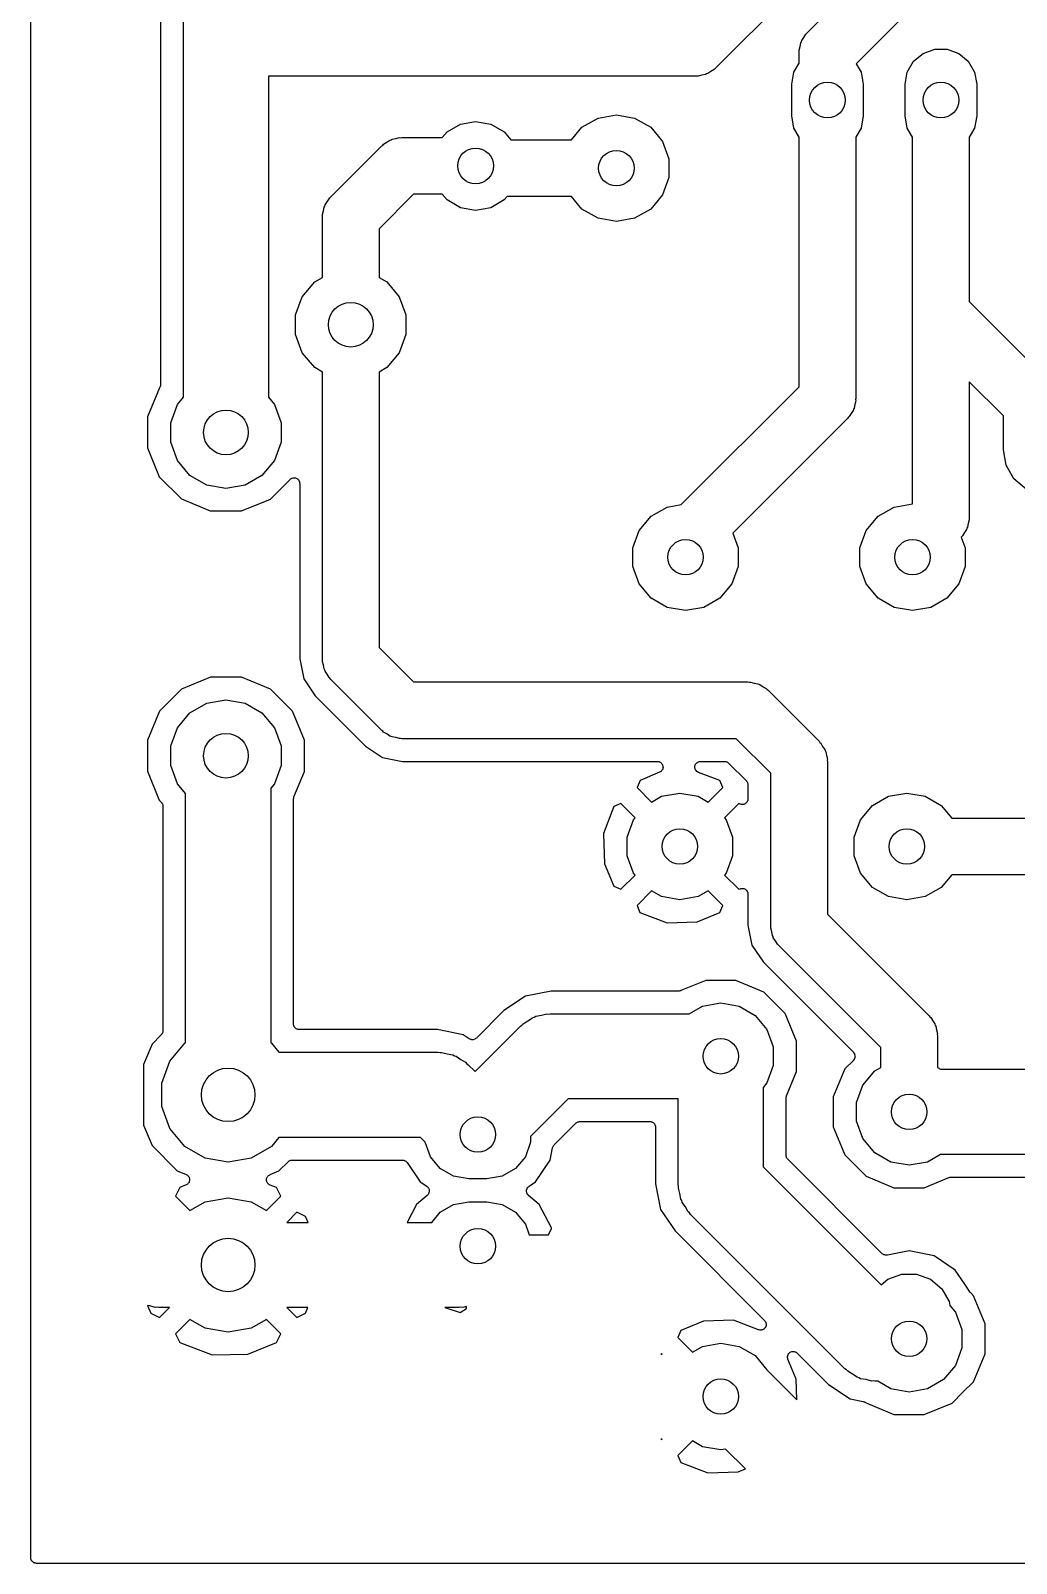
# Model space of a CAD drawing. Extents: x 74 to 224, y -146 to -46.
# Drawn here: x 175.46 to 197.52, y -144.83 to -110.51 of the extents above; entities that cross this region are included whole.
import ezdxf

# ---------------------------------------------------------------- set-up
doc = ezdxf.new("R2010")
doc.units = 0
doc.header["$MEASUREMENT"] = 0
doc.layers.add('BLACK', color=7, linetype='CONTINUOUS')

msp = doc.modelspace()

# ---------------------------------------------------------------- linework, layer by layer
at = {"layer": 'Black'}
for p, q in [((175.462, -134.763), (175.462, -74.62)), ((178.371, -79.8535), (178.371, -118.429)), ((178.879, -110.896), (178.879, -79.6722)), ((193.743, -108.399), (190.797, -111.345)), ((192.845, -110.549), (194.369, -109.025)), ((195.081, -110.109), (193.939, -111.251)), ((192.683, -110.863), (192.697, -110.781)), ((192.697, -110.781), (192.711, -110.757)), ((192.711, -110.757), (192.718, -110.73)), ((192.718, -110.73), (192.766, -110.662)), ((192.766, -110.662), (192.808, -110.59)), ((192.808, -110.59), (192.829, -110.572)), ((192.829, -110.572), (192.845, -110.549)), ((178.879, -118.72), (178.879, -110.896)), ((192.659, -110.998), (192.664, -110.97)), ((192.659, -111.235), (192.659, -110.998)), ((192.661, -110.943), (192.683, -110.863)), ((192.664, -110.97), (192.661, -110.943)), ((195.082, -111.437), (195.221, -111.196)), ((195.221, -111.196), (195.434, -111.018)), ((195.434, -111.018), (195.695, -110.923)), ((195.695, -110.923), (195.973, -110.923)), ((195.973, -110.923), (196.234, -111.018)), ((196.234, -111.018), (196.447, -111.196)), ((196.447, -111.196), (196.586, -111.437)), ((190.348, -111.531), (180.784, -111.531)), ((180.784, -111.531), (180.784, -118.72)), ((190.375, -111.527), (190.348, -111.531)), ((190.403, -111.529), (190.375, -111.527)), ((190.483, -111.508), (190.403, -111.529)), ((190.565, -111.493), (190.483, -111.508)), ((190.589, -111.479), (190.565, -111.493)), ((190.616, -111.472), (190.589, -111.479)), ((190.684, -111.424), (190.616, -111.472)), ((190.756, -111.383), (190.684, -111.424)), ((190.774, -111.361), (190.756, -111.383)), ((190.797, -111.345), (190.774, -111.361)), ((192.494, -111.71), (192.542, -111.437)), ((192.542, -111.437), (192.659, -111.235)), ((193.939, -111.251), (194.046, -111.437)), ((194.046, -111.437), (194.094, -111.71)), ((195.034, -111.71), (195.082, -111.437)), ((196.586, -111.437), (196.634, -111.71)), ((192.494, -112.419), (192.494, -111.71)), ((194.094, -111.71), (194.094, -112.419)), ((195.034, -112.419), (195.034, -111.71)), ((196.634, -111.71), (196.634, -112.419)), ((185.079, -112.602), (185.42, -112.542)), ((185.42, -112.542), (185.761, -112.602)), ((187.801, -112.673), (188.161, -112.466)), ((188.161, -112.466), (188.57, -112.394)), ((188.57, -112.394), (188.978, -112.466)), ((188.978, -112.466), (189.338, -112.673)), ((192.542, -112.693), (192.494, -112.419)), ((194.094, -112.419), (194.046, -112.693)), ((195.082, -112.693), (195.034, -112.419)), ((196.634, -112.419), (196.586, -112.693)), ((183.634, -112.927), (183.714, -112.905)), ((183.714, -112.905), (183.741, -112.908)), ((183.741, -112.908), (183.769, -112.903)), ((183.769, -112.903), (184.672, -112.903)), ((184.672, -112.903), (184.78, -112.775)), ((184.78, -112.775), (185.079, -112.602)), ((185.761, -112.602), (186.06, -112.775)), ((186.06, -112.775), (186.21, -112.954)), ((187.566, -112.954), (187.801, -112.673)), ((189.338, -112.673), (189.605, -112.991)), ((192.659, -112.895), (192.542, -112.693)), ((192.659, -118.482), (192.659, -112.895)), ((194.046, -112.693), (193.929, -112.895)), ((193.929, -112.895), (193.929, -118.745)), ((195.199, -112.895), (195.082, -112.693)), ((195.199, -116.84), (195.199, -112.895)), ((196.586, -112.693), (196.469, -112.895)), ((196.469, -112.895), (196.469, -116.577)), ((182.177, -114.232), (183.32, -113.089)), ((183.32, -113.089), (183.343, -113.073)), ((183.343, -113.073), (183.361, -113.052)), ((183.361, -113.052), (183.433, -113.01)), ((183.433, -113.01), (183.501, -112.962)), ((183.501, -112.962), (183.528, -112.955)), ((183.528, -112.955), (183.552, -112.941)), ((183.552, -112.941), (183.634, -112.927)), ((186.21, -112.954), (187.566, -112.954)), ((189.605, -112.991), (189.747, -113.381)), ((189.747, -113.381), (189.747, -113.796)), ((189.747, -113.796), (189.605, -114.186)), ((182.098, -114.345), (182.14, -114.273)), ((182.14, -114.273), (182.161, -114.255)), ((182.161, -114.255), (182.177, -114.232)), ((184.032, -114.173), (183.261, -114.944)), ((184.672, -114.173), (184.032, -114.173)), ((184.78, -114.301), (184.672, -114.173)), ((186.125, -114.224), (186.06, -114.301)), ((187.566, -114.224), (186.125, -114.224)), ((187.801, -114.504), (187.566, -114.224)), ((189.605, -114.186), (189.338, -114.504)), ((181.993, -114.626), (182.015, -114.546)), ((181.996, -114.653), (181.993, -114.626)), ((182.015, -114.546), (182.029, -114.464)), ((182.029, -114.464), (182.043, -114.44)), ((182.043, -114.44), (182.05, -114.413)), ((182.05, -114.413), (182.098, -114.345)), ((185.079, -114.474), (184.78, -114.301)), ((185.42, -114.534), (185.079, -114.474)), ((185.761, -114.474), (185.42, -114.534)), ((186.06, -114.301), (185.761, -114.474)), ((188.161, -114.712), (187.801, -114.504)), ((189.338, -114.504), (188.978, -114.712)), ((181.991, -114.681), (181.996, -114.653)), ((181.991, -116.034), (181.991, -114.681)), ((183.261, -114.944), (183.261, -116.034)), ((188.57, -114.784), (188.161, -114.712)), ((188.978, -114.712), (188.57, -114.784)), ((181.54, -116.467), (181.82, -116.133)), ((181.82, -116.133), (181.991, -116.034)), ((183.261, -116.034), (183.432, -116.133)), ((183.432, -116.133), (183.712, -116.467)), ((181.391, -116.876), (181.54, -116.467)), ((183.712, -116.467), (183.861, -116.876)), ((196.469, -116.577), (197.841, -117.949)), ((181.391, -117.312), (181.391, -116.876)), ((183.861, -116.876), (183.861, -117.312)), ((195.199, -121.106), (195.199, -116.84)), ((181.54, -117.721), (181.391, -117.312)), ((183.861, -117.312), (183.712, -117.721)), ((181.82, -118.055), (181.54, -117.721)), ((183.712, -117.721), (183.432, -118.055)), ((181.991, -118.154), (181.82, -118.055)), ((183.432, -118.055), (183.261, -118.154)), ((181.991, -124.587), (181.991, -118.154)), ((183.261, -118.154), (183.261, -124.324)), ((197.231, -119.135), (196.469, -118.373)), ((196.469, -118.373), (196.469, -121.412)), ((178.345, -118.505), (178.075, -119.156)), ((178.35, -118.496), (178.345, -118.505)), ((178.36, -118.482), (178.35, -118.496)), ((178.361, -118.477), (178.36, -118.482)), ((178.364, -118.472), (178.361, -118.477)), ((178.367, -118.456), (178.364, -118.472)), ((178.371, -118.44), (178.367, -118.456)), ((178.371, -118.429), (178.371, -118.434)), ((178.371, -118.434), (178.371, -118.44)), ((178.746, -118.88), (178.879, -118.72)), ((180.784, -118.72), (180.918, -118.88)), ((190.017, -121.124), (192.659, -118.482)), ((193.929, -118.745), (193.924, -118.773)), ((178.597, -119.289), (178.746, -118.88)), ((180.918, -118.88), (181.067, -119.289)), ((193.822, -119.081), (193.78, -119.153)), ((193.87, -119.013), (193.822, -119.081)), ((193.877, -118.986), (193.87, -119.013)), ((193.891, -118.962), (193.877, -118.986)), ((193.905, -118.88), (193.891, -118.962)), ((193.927, -118.8), (193.905, -118.88)), ((193.924, -118.773), (193.927, -118.8)), ((178.075, -119.156), (178.074, -119.855)), ((178.597, -119.725), (178.597, -119.289)), ((181.067, -119.289), (181.067, -119.725)), ((193.743, -119.194), (191.175, -121.762)), ((193.759, -119.171), (193.743, -119.194)), ((193.78, -119.153), (193.759, -119.171)), ((197.231, -119.894), (197.231, -119.135)), ((178.746, -120.134), (178.597, -119.725)), ((181.067, -119.725), (180.918, -120.134)), ((178.074, -119.855), (178.341, -120.501)), ((197.292, -120.241), (197.231, -119.894)), ((179.026, -120.468), (178.746, -120.134)), ((179.403, -120.686), (179.026, -120.468)), ((180.638, -120.468), (180.261, -120.686)), ((180.918, -120.134), (180.638, -120.468)), ((197.469, -120.547), (197.292, -120.241)), ((178.341, -120.501), (178.835, -120.996)), ((179.832, -120.761), (179.403, -120.686)), ((180.261, -120.686), (179.832, -120.761)), ((180.826, -120.998), (181.266, -120.559)), ((181.266, -120.559), (181.28, -120.549)), ((181.28, -120.549), (181.292, -120.539)), ((181.292, -120.539), (181.298, -120.537)), ((181.298, -120.537), (181.302, -120.534)), ((181.302, -120.534), (181.318, -120.529)), ((181.318, -120.529), (181.334, -120.524)), ((181.334, -120.524), (181.34, -120.524)), ((181.34, -120.524), (181.345, -120.522)), ((181.345, -120.522), (181.362, -120.524)), ((181.362, -120.524), (181.378, -120.524)), ((181.378, -120.524), (181.383, -120.526)), ((181.383, -120.526), (181.389, -120.526)), ((181.389, -120.526), (181.404, -120.533)), ((181.404, -120.533), (181.419, -120.539)), ((181.419, -120.539), (181.424, -120.542)), ((181.424, -120.542), (181.429, -120.545)), ((181.429, -120.545), (181.441, -120.556)), ((181.441, -120.556), (181.453, -120.567)), ((181.453, -120.567), (181.456, -120.572)), ((181.456, -120.572), (181.46, -120.576)), ((181.46, -120.576), (181.467, -120.591)), ((181.467, -120.591), (181.475, -120.605)), ((181.475, -120.605), (181.476, -120.611)), ((181.476, -120.611), (181.479, -120.616)), ((181.479, -120.616), (181.48, -120.632)), ((181.48, -120.632), (181.483, -120.649)), ((181.483, -120.649), (181.483, -124.574)), ((197.739, -120.774), (197.469, -120.547)), ((178.835, -120.996), (179.481, -121.264)), ((180.18, -121.265), (180.826, -120.998)), ((189.71, -121.178), (190.017, -121.124)), ((194.79, -121.178), (195.199, -121.106)), ((179.481, -121.264), (180.18, -121.265)), ((189.084, -121.703), (189.351, -121.385)), ((189.351, -121.385), (189.71, -121.178)), ((194.164, -121.703), (194.431, -121.385)), ((194.431, -121.385), (194.79, -121.178)), ((196.467, -121.467), (196.445, -121.547)), ((196.469, -121.412), (196.464, -121.44)), ((196.464, -121.44), (196.467, -121.467)), ((188.942, -122.093), (189.084, -121.703)), ((191.175, -121.762), (191.296, -122.093)), ((194.022, -122.093), (194.164, -121.703)), ((196.299, -121.838), (196.289, -121.853)), ((196.32, -121.82), (196.299, -121.838)), ((196.362, -121.748), (196.32, -121.82)), ((196.41, -121.68), (196.362, -121.748)), ((196.417, -121.653), (196.41, -121.68)), ((196.431, -121.629), (196.417, -121.653)), ((196.445, -121.547), (196.431, -121.629)), ((188.942, -122.509), (188.942, -122.093)), ((191.296, -122.093), (191.296, -122.509)), ((194.022, -122.509), (194.022, -122.093)), ((196.289, -121.853), (196.376, -122.093)), ((196.376, -122.093), (196.376, -122.509)), ((189.084, -122.899), (188.942, -122.509)), ((191.296, -122.509), (191.154, -122.899)), ((194.164, -122.899), (194.022, -122.509)), ((196.376, -122.509), (196.234, -122.899)), ((189.351, -123.217), (189.084, -122.899)), ((189.71, -123.424), (189.351, -123.217)), ((190.887, -123.217), (190.528, -123.424)), ((191.154, -122.899), (190.887, -123.217)), ((194.431, -123.217), (194.164, -122.899)), ((194.79, -123.424), (194.431, -123.217)), ((195.967, -123.217), (195.608, -123.424)), ((196.234, -122.899), (195.967, -123.217)), ((190.119, -123.496), (189.71, -123.424)), ((190.528, -123.424), (190.119, -123.496)), ((195.199, -123.496), (194.79, -123.424)), ((195.608, -123.424), (195.199, -123.496)), ((181.483, -124.574), (181.572, -125.023)), ((181.996, -124.615), (181.991, -124.587)), ((183.261, -124.324), (184.032, -125.095)), ((181.993, -124.642), (181.996, -124.615)), ((182.015, -124.722), (181.993, -124.642)), ((182.029, -124.804), (182.015, -124.722)), ((182.043, -124.828), (182.029, -124.804)), ((182.05, -124.855), (182.043, -124.828)), ((182.098, -124.923), (182.05, -124.855)), ((182.14, -124.995), (182.098, -124.923)), ((178.838, -125.255), (178.343, -125.749)), ((179.484, -124.988), (178.838, -125.255)), ((180.183, -124.989), (179.484, -124.988)), ((180.829, -125.257), (180.183, -124.989)), ((181.323, -125.752), (180.829, -125.257)), ((181.572, -125.023), (181.827, -125.404)), ((182.161, -125.013), (182.14, -124.995)), ((182.177, -125.036), (182.161, -125.013)), ((183.32, -126.179), (182.177, -125.036)), ((184.032, -125.095), (191.516, -125.095)), ((191.516, -125.095), (191.544, -125.1)), ((191.544, -125.1), (191.571, -125.097)), ((191.571, -125.097), (191.651, -125.119)), ((191.651, -125.119), (191.733, -125.133)), ((191.733, -125.133), (191.757, -125.147)), ((191.757, -125.147), (191.784, -125.154)), ((191.784, -125.154), (191.852, -125.202)), ((191.852, -125.202), (191.924, -125.244)), ((191.924, -125.244), (191.942, -125.265)), ((191.942, -125.265), (191.965, -125.281)), ((179.026, -125.785), (179.403, -125.567)), ((179.403, -125.567), (179.832, -125.492)), ((179.832, -125.492), (180.261, -125.567)), ((180.261, -125.567), (180.638, -125.785)), ((181.827, -125.404), (182.952, -126.529)), ((191.965, -125.281), (193.108, -126.424)), ((178.343, -125.749), (178.075, -126.395)), ((178.746, -126.119), (179.026, -125.785)), ((180.638, -125.785), (180.918, -126.119)), ((181.59, -126.398), (181.323, -125.752)), ((178.597, -126.528), (178.746, -126.119)), ((180.918, -126.119), (181.067, -126.528)), ((183.343, -126.195), (183.32, -126.179)), ((183.361, -126.216), (183.343, -126.195)), ((183.433, -126.258), (183.361, -126.216)), ((183.501, -126.306), (183.433, -126.258)), ((183.528, -126.313), (183.501, -126.306)), ((178.075, -126.395), (178.074, -127.094)), ((178.597, -126.964), (178.597, -126.528)), ((181.067, -126.528), (181.067, -126.964)), ((181.589, -127.097), (181.59, -126.398)), ((182.952, -126.529), (183.333, -126.784)), ((183.552, -126.327), (183.528, -126.313)), ((183.634, -126.341), (183.552, -126.327)), ((183.714, -126.363), (183.634, -126.341)), ((183.741, -126.36), (183.714, -126.363)), ((183.769, -126.365), (183.741, -126.36)), ((191.253, -126.365), (183.769, -126.365)), ((192.024, -127.136), (191.253, -126.365)), ((193.108, -126.424), (193.124, -126.447)), ((193.124, -126.447), (193.145, -126.465)), ((193.145, -126.465), (193.187, -126.537)), ((193.187, -126.537), (193.235, -126.605)), ((193.235, -126.605), (193.242, -126.632)), ((193.242, -126.632), (193.256, -126.656)), ((178.746, -127.373), (178.597, -126.964)), ((181.067, -126.964), (180.918, -127.373)), ((183.333, -126.784), (183.782, -126.873)), ((183.782, -126.873), (189.488, -126.873)), ((189.488, -126.873), (189.507, -126.876)), ((189.507, -126.876), (189.527, -126.879)), ((189.527, -126.879), (189.529, -126.88)), ((189.529, -126.88), (189.532, -126.881)), ((189.532, -126.881), (189.549, -126.89)), ((189.549, -126.89), (189.566, -126.899)), ((189.566, -126.899), (189.568, -126.901)), ((189.568, -126.901), (189.57, -126.903)), ((189.57, -126.903), (189.582, -126.918)), ((189.582, -126.918), (189.595, -126.932)), ((189.595, -126.932), (189.597, -126.934)), ((189.597, -126.934), (189.598, -126.936)), ((189.598, -126.936), (189.605, -126.955)), ((189.605, -126.955), (189.612, -126.973)), ((189.612, -126.973), (189.612, -126.975)), ((189.612, -126.975), (189.613, -126.978)), ((189.613, -126.978), (189.613, -126.997)), ((190.328, -126.976), (190.336, -126.956)), ((190.328, -126.977), (190.328, -126.976)), ((190.328, -126.978), (190.328, -126.977)), ((190.328, -126.999), (190.328, -126.978)), ((190.336, -126.956), (190.343, -126.936)), ((190.343, -126.936), (190.344, -126.935)), ((190.343, -126.936), (190.343, -126.936)), ((190.344, -126.935), (190.358, -126.919)), ((190.358, -126.919), (190.371, -126.903)), ((190.371, -126.903), (190.372, -126.902)), ((190.372, -126.902), (190.373, -126.902)), ((190.373, -126.902), (190.391, -126.891)), ((190.391, -126.891), (190.409, -126.881)), ((190.409, -126.881), (190.41, -126.88)), ((190.41, -126.88), (190.411, -126.88)), ((190.411, -126.88), (190.432, -126.877)), ((190.432, -126.877), (190.453, -126.873)), ((190.453, -126.873), (190.99, -126.873)), ((190.99, -126.873), (190.995, -126.874)), ((190.995, -126.874), (191.001, -126.873)), ((191.001, -126.873), (191.017, -126.878)), ((191.017, -126.878), (191.033, -126.881)), ((191.033, -126.881), (191.038, -126.883)), ((191.038, -126.883), (191.044, -126.885)), ((191.044, -126.885), (191.057, -126.894)), ((191.057, -126.894), (191.072, -126.903)), ((191.072, -126.903), (191.075, -126.907)), ((191.075, -126.907), (191.08, -126.91)), ((191.08, -126.91), (191.479, -127.309)), ((193.256, -126.656), (193.27, -126.738)), ((193.27, -126.738), (193.292, -126.818)), ((193.292, -126.818), (193.289, -126.845)), ((193.289, -126.845), (193.294, -126.873)), ((193.294, -126.873), (193.294, -130.293)), ((178.074, -127.094), (178.341, -127.74)), ((181.353, -127.666), (181.589, -127.097)), ((189.1, -127.298), (189.032, -127.458)), ((189.537, -127.117), (189.1, -127.298)), ((189.553, -127.107), (189.537, -127.117)), ((189.57, -127.097), (189.553, -127.107)), ((189.572, -127.095), (189.57, -127.097)), ((189.574, -127.094), (189.572, -127.095)), ((189.586, -127.078), (189.574, -127.094)), ((189.598, -127.063), (189.586, -127.078)), ((189.599, -127.061), (189.598, -127.063)), ((189.601, -127.059), (189.599, -127.061)), ((189.607, -127.04), (189.601, -127.059)), ((189.613, -127.022), (189.607, -127.04)), ((189.613, -126.997), (189.614, -127.017)), ((189.614, -127.017), (189.613, -127.019)), ((189.613, -127.019), (189.613, -127.022)), ((190.327, -127.02), (190.328, -126.999)), ((190.328, -127.021), (190.327, -127.02)), ((190.328, -127.022), (190.328, -127.021)), ((190.335, -127.042), (190.328, -127.022)), ((190.342, -127.062), (190.335, -127.042)), ((190.343, -127.063), (190.342, -127.062)), ((190.356, -127.08), (190.343, -127.063)), ((190.343, -127.063), (190.343, -127.063)), ((190.37, -127.096), (190.356, -127.08)), ((190.371, -127.097), (190.37, -127.096)), ((190.389, -127.108), (190.371, -127.097)), ((190.371, -127.097), (190.371, -127.097)), ((190.408, -127.119), (190.389, -127.108)), ((190.885, -127.3), (190.408, -127.119)), ((190.952, -127.458), (190.885, -127.3)), ((191.479, -127.309), (191.482, -127.314)), ((191.482, -127.314), (191.486, -127.317)), ((191.486, -127.317), (191.495, -127.332)), ((191.495, -127.332), (191.504, -127.345)), ((192.024, -130.556), (192.024, -127.136)), ((178.93, -127.593), (178.746, -127.373)), ((178.93, -133.178), (178.93, -127.593)), ((180.918, -127.373), (180.835, -127.472)), ((180.835, -127.472), (180.835, -133.178)), ((181.348, -127.691), (181.351, -127.672)), ((181.351, -127.672), (181.352, -127.669)), ((181.352, -127.669), (181.353, -127.666)), ((189.032, -127.458), (189.358, -127.785)), ((189.358, -127.785), (189.583, -127.655)), ((189.583, -127.655), (189.992, -127.583)), ((189.992, -127.583), (190.401, -127.655)), ((190.401, -127.655), (190.626, -127.785)), ((190.626, -127.785), (190.952, -127.458)), ((191.504, -127.345), (191.506, -127.351)), ((191.506, -127.351), (191.508, -127.356)), ((191.508, -127.356), (191.511, -127.372)), ((191.511, -127.372), (191.516, -127.388)), ((191.516, -127.388), (191.515, -127.394)), ((191.515, -127.394), (191.516, -127.399)), ((191.516, -127.399), (191.516, -127.713)), ((194.304, -127.862), (194.663, -127.655)), ((194.663, -127.655), (195.072, -127.583)), ((195.072, -127.583), (195.481, -127.655)), ((195.481, -127.655), (195.84, -127.862)), ((178.341, -127.74), (178.385, -127.785)), ((178.385, -127.785), (178.388, -127.789)), ((178.388, -127.789), (178.393, -127.793)), ((178.393, -127.793), (178.401, -127.807)), ((178.401, -127.807), (178.41, -127.821)), ((178.41, -127.821), (178.412, -127.826)), ((178.412, -127.826), (178.415, -127.831)), ((178.415, -127.831), (178.418, -127.847)), ((178.418, -127.847), (178.422, -127.863)), ((178.422, -127.863), (178.421, -127.869)), ((178.421, -127.869), (178.422, -127.874)), ((178.422, -127.874), (178.422, -132.909)), ((181.343, -127.709), (181.348, -127.691)), ((181.344, -127.712), (181.343, -127.709)), ((181.343, -127.715), (181.344, -127.712)), ((181.343, -128.468), (181.343, -127.715)), ((188.514, -127.885), (188.284, -128.49)), ((188.672, -127.818), (188.514, -127.885)), ((188.993, -128.138), (188.672, -127.818)), ((191.312, -127.818), (190.991, -128.138)), ((191.339, -127.829), (191.312, -127.818)), ((191.353, -127.833), (191.339, -127.829)), ((191.367, -127.838), (191.353, -127.833)), ((191.375, -127.838), (191.367, -127.838)), ((191.382, -127.839), (191.375, -127.838)), ((191.397, -127.838), (191.382, -127.839)), ((191.411, -127.838), (191.397, -127.838)), ((191.418, -127.835), (191.411, -127.838)), ((191.426, -127.834), (191.418, -127.835)), ((191.439, -127.828), (191.426, -127.834)), ((191.452, -127.823), (191.439, -127.828)), ((191.458, -127.818), (191.452, -127.823)), ((191.465, -127.814), (191.458, -127.818)), ((191.475, -127.804), (191.465, -127.814)), ((191.486, -127.794), (191.475, -127.804)), ((191.49, -127.788), (191.486, -127.794)), ((191.495, -127.782), (191.49, -127.788)), ((191.501, -127.769), (191.495, -127.782)), ((191.508, -127.756), (191.501, -127.769)), ((191.51, -127.748), (191.508, -127.756)), ((191.513, -127.741), (191.51, -127.748)), ((191.516, -127.713), (191.513, -127.727)), ((191.513, -127.727), (191.513, -127.741)), ((194.037, -128.18), (194.304, -127.862)), ((195.84, -127.862), (196.076, -128.143)), ((188.815, -128.57), (188.957, -128.18)), ((188.957, -128.18), (188.993, -128.138)), ((190.991, -128.138), (191.027, -128.18)), ((191.027, -128.18), (191.169, -128.57)), ((193.895, -128.57), (194.037, -128.18)), ((196.076, -128.143), (197.73, -128.143)), ((181.343, -130.068), (181.343, -128.468)), ((188.284, -128.49), (188.304, -129.167)), ((188.815, -128.986), (188.815, -128.57)), ((191.169, -128.57), (191.169, -128.986)), ((193.895, -128.986), (193.895, -128.57)), ((188.957, -129.376), (188.815, -128.986)), ((191.169, -128.986), (191.027, -129.376)), ((194.037, -129.376), (193.895, -128.986)), ((188.304, -129.167), (188.512, -129.67)), ((188.993, -129.418), (188.957, -129.376)), ((191.027, -129.376), (190.991, -129.418)), ((194.304, -129.694), (194.037, -129.376)), ((188.512, -129.67), (188.672, -129.738)), ((188.672, -129.738), (188.993, -129.418)), ((190.991, -129.418), (191.312, -129.738)), ((191.312, -129.738), (191.339, -129.727)), ((191.339, -129.727), (191.353, -129.723)), ((191.353, -129.723), (191.367, -129.718)), ((191.367, -129.718), (191.375, -129.718)), ((191.375, -129.718), (191.382, -129.717)), ((191.382, -129.717), (191.397, -129.718)), ((191.397, -129.718), (191.411, -129.718)), ((191.411, -129.718), (191.418, -129.721)), ((191.418, -129.721), (191.426, -129.722)), ((191.426, -129.722), (191.439, -129.728)), ((191.439, -129.728), (191.452, -129.733)), ((191.452, -129.733), (191.458, -129.738)), ((191.458, -129.738), (191.465, -129.742)), ((194.663, -129.901), (194.304, -129.694)), ((195.84, -129.694), (195.481, -129.901)), ((196.076, -129.413), (195.84, -129.694)), ((197.993, -129.413), (196.076, -129.413)), ((181.343, -132.753), (181.343, -130.068)), ((189.358, -129.771), (189.032, -130.098)), ((189.583, -129.901), (189.358, -129.771)), ((189.992, -129.973), (189.583, -129.901)), ((190.401, -129.901), (189.992, -129.973)), ((190.626, -129.771), (190.401, -129.901)), ((190.952, -130.098), (190.626, -129.771)), ((191.465, -129.742), (191.475, -129.752)), ((191.475, -129.752), (191.486, -129.762)), ((191.486, -129.762), (191.49, -129.768)), ((191.49, -129.768), (191.495, -129.774)), ((191.495, -129.774), (191.501, -129.787)), ((191.501, -129.787), (191.508, -129.8)), ((191.508, -129.8), (191.51, -129.808)), ((191.51, -129.808), (191.513, -129.815)), ((191.513, -129.815), (191.513, -129.829)), ((191.513, -129.829), (191.516, -129.843)), ((191.516, -129.843), (191.516, -130.543)), ((195.072, -129.973), (194.663, -129.901)), ((195.481, -129.901), (195.072, -129.973)), ((189.032, -130.098), (189.099, -130.256)), ((189.099, -130.256), (189.704, -130.486)), ((190.381, -130.466), (190.884, -130.258)), ((190.884, -130.258), (190.952, -130.098)), ((193.294, -130.293), (195.572, -132.571)), ((189.704, -130.486), (190.381, -130.466)), ((191.516, -130.543), (191.605, -130.992)), ((192.029, -130.584), (192.024, -130.556)), ((192.026, -130.611), (192.029, -130.584)), ((192.048, -130.691), (192.026, -130.611)), ((192.062, -130.773), (192.048, -130.691)), ((191.605, -130.992), (191.86, -131.373)), ((192.076, -130.797), (192.062, -130.773)), ((192.083, -130.824), (192.076, -130.797)), ((192.131, -130.892), (192.083, -130.824)), ((192.173, -130.964), (192.131, -130.892)), ((192.194, -130.982), (192.173, -130.964)), ((192.21, -131.005), (192.194, -130.982)), ((194.488, -133.283), (192.21, -131.005)), ((191.86, -131.373), (193.875, -133.388)), ((190.57, -131.778), (190.016, -132.007)), ((191.246, -131.779), (190.57, -131.778)), ((191.87, -132.038), (191.246, -131.779)), ((186.538, -132.13), (186.055, -132.453)), ((187.109, -132.017), (186.538, -132.13)), ((189.968, -132.017), (187.109, -132.017)), ((189.97, -132.016), (189.968, -132.017)), ((189.973, -132.016), (189.97, -132.016)), ((189.992, -132.012), (189.973, -132.016)), ((190.011, -132.009), (189.992, -132.012)), ((190.014, -132.007), (190.011, -132.009)), ((190.016, -132.007), (190.014, -132.007)), ((192.347, -132.516), (191.87, -132.038)), ((186.055, -132.453), (185.438, -133.07)), ((190.202, -132.524), (190.498, -132.354)), ((190.498, -132.354), (190.906, -132.282)), ((190.906, -132.282), (191.315, -132.354)), ((191.315, -132.354), (191.675, -132.561)), ((181.345, -132.764), (181.343, -132.753)), ((181.345, -132.775), (181.345, -132.764)), ((181.349, -132.786), (181.345, -132.775)), ((181.351, -132.797), (181.349, -132.786)), ((181.357, -132.806), (181.351, -132.797)), ((181.36, -132.817), (181.357, -132.806)), ((181.367, -132.825), (181.36, -132.817)), ((181.373, -132.835), (181.367, -132.825)), ((185.407, -133.819), (186.423, -132.803)), ((186.423, -132.803), (186.457, -132.779)), ((186.457, -132.779), (186.484, -132.747)), ((186.484, -132.747), (186.592, -132.685)), ((186.592, -132.685), (186.694, -132.614)), ((186.694, -132.614), (186.734, -132.603)), ((186.734, -132.603), (186.771, -132.582)), ((186.771, -132.582), (186.893, -132.56)), ((186.893, -132.56), (187.013, -132.528)), ((187.013, -132.528), (187.055, -132.532)), ((187.055, -132.532), (187.096, -132.524)), ((187.096, -132.524), (190.202, -132.524)), ((191.675, -132.561), (191.941, -132.879)), ((192.605, -133.141), (192.347, -132.516)), ((195.572, -132.571), (195.588, -132.594)), ((195.588, -132.594), (195.609, -132.612)), ((195.609, -132.612), (195.651, -132.683)), ((195.651, -132.683), (195.698, -132.751)), ((195.698, -132.751), (195.706, -132.778)), ((195.706, -132.778), (195.72, -132.803)), ((195.72, -132.803), (195.734, -132.884)), ((178.385, -132.999), (178.182, -133.202)), ((178.388, -132.994), (178.385, -132.999)), ((178.393, -132.99), (178.388, -132.994)), ((178.401, -132.976), (178.393, -132.99)), ((178.41, -132.963), (178.401, -132.976)), ((178.412, -132.957), (178.41, -132.963)), ((178.415, -132.952), (178.412, -132.957)), ((178.418, -132.936), (178.415, -132.952)), ((178.422, -132.92), (178.418, -132.936)), ((178.422, -132.909), (178.421, -132.914)), ((178.421, -132.914), (178.422, -132.92)), ((181.382, -132.842), (181.373, -132.835)), ((181.389, -132.85), (181.382, -132.842)), ((181.398, -132.856), (181.389, -132.85)), ((181.407, -132.863), (181.398, -132.856)), ((181.417, -132.867), (181.407, -132.863)), ((181.427, -132.872), (181.417, -132.867)), ((181.438, -132.874), (181.427, -132.872)), ((181.448, -132.878), (181.438, -132.874)), ((181.459, -132.878), (181.448, -132.878)), ((181.47, -132.88), (181.459, -132.878)), ((184.569, -132.88), (181.47, -132.88)), ((185.14, -132.994), (184.569, -132.88)), ((185.278, -133.086), (185.14, -132.994)), ((185.297, -133.094), (185.278, -133.086)), ((185.315, -133.103), (185.297, -133.094)), ((185.317, -133.103), (185.315, -133.103)), ((185.318, -133.103), (185.317, -133.103)), ((185.339, -133.105), (185.318, -133.103)), ((185.359, -133.107), (185.339, -133.105)), ((185.361, -133.106), (185.359, -133.107)), ((185.362, -133.106), (185.361, -133.106)), ((185.382, -133.101), (185.362, -133.106)), ((185.402, -133.095), (185.382, -133.101)), ((185.403, -133.094), (185.402, -133.095)), ((185.404, -133.094), (185.403, -133.094)), ((185.421, -133.082), (185.404, -133.094)), ((185.438, -133.07), (185.421, -133.082)), ((191.941, -132.879), (192.083, -133.269)), ((192.605, -133.816), (192.605, -133.141)), ((195.734, -132.884), (195.755, -132.964)), ((195.755, -132.964), (195.753, -132.992)), ((195.753, -132.992), (195.758, -133.02)), ((195.758, -133.02), (195.758, -133.729)), ((178.182, -133.202), (177.99, -133.662)), ((178.579, -133.588), (178.915, -133.187)), ((178.915, -133.187), (178.93, -133.178)), ((180.835, -133.178), (180.851, -133.187)), ((180.851, -133.187), (181.019, -133.388)), ((181.019, -133.388), (184.582, -133.388)), ((184.582, -133.388), (184.623, -133.395)), ((184.623, -133.395), (184.665, -133.392)), ((184.665, -133.392), (184.785, -133.424)), ((184.785, -133.424), (184.908, -133.446)), ((184.908, -133.446), (184.944, -133.466)), ((184.944, -133.466), (184.984, -133.477)), ((184.984, -133.477), (185.086, -133.549)), ((192.083, -133.269), (192.083, -133.685)), ((193.875, -133.388), (193.881, -133.397)), ((193.881, -133.397), (193.889, -133.405)), ((193.889, -133.405), (193.893, -133.415)), ((193.893, -133.415), (193.9, -133.424)), ((193.9, -133.424), (193.903, -133.435)), ((193.903, -133.435), (193.907, -133.445)), ((193.907, -133.511), (193.903, -133.521)), ((193.907, -133.445), (193.908, -133.456)), ((193.908, -133.5), (193.907, -133.511)), ((193.908, -133.456), (193.911, -133.467)), ((193.911, -133.489), (193.908, -133.5)), ((193.911, -133.467), (193.91, -133.478)), ((193.91, -133.478), (193.911, -133.489)), ((194.488, -133.729), (194.488, -133.283)), ((177.99, -133.662), (177.99, -135.019)), ((178.4, -134.079), (178.579, -133.588)), ((185.086, -133.549), (185.194, -133.611)), ((185.194, -133.611), (185.221, -133.643)), ((185.221, -133.643), (185.255, -133.667)), ((185.255, -133.667), (185.407, -133.819)), ((192.083, -133.685), (191.941, -134.075)), ((192.377, -134.366), (192.605, -133.816)), ((193.684, -133.758), (193.424, -134.382)), ((193.874, -133.568), (193.684, -133.758)), ((193.881, -133.559), (193.874, -133.568)), ((193.889, -133.551), (193.881, -133.559)), ((193.893, -133.541), (193.889, -133.551)), ((193.9, -133.532), (193.893, -133.541)), ((193.903, -133.521), (193.9, -133.532)), ((194.088, -134.124), (194.355, -133.806)), ((194.355, -133.806), (194.488, -133.729)), ((195.758, -133.729), (195.827, -133.769)), ((195.827, -133.769), (198.991, -133.769)), ((178.4, -134.602), (178.4, -134.079)), ((191.941, -134.075), (191.859, -134.173)), ((191.859, -134.173), (191.859, -135.953)), ((193.946, -134.514), (194.088, -134.124)), ((187.491, -134.429), (186.651, -135.27)), ((189.954, -134.429), (187.491, -134.429)), ((189.954, -136.347), (189.954, -134.429)), ((192.367, -134.409), (192.371, -134.39)), ((192.367, -134.412), (192.367, -134.409)), ((192.367, -134.414), (192.367, -134.412)), ((192.367, -135.69), (192.367, -134.414)), ((192.371, -134.39), (192.375, -134.371)), ((192.375, -134.371), (192.376, -134.369)), ((192.376, -134.369), (192.377, -134.366)), ((193.424, -134.382), (193.424, -135.058)), ((193.946, -134.929), (193.946, -134.514)), ((175.462, -137.767), (175.462, -134.763)), ((178.579, -135.093), (178.4, -134.602)), ((177.99, -135.019), (178.18, -135.476)), ((178.915, -135.494), (178.579, -135.093)), ((187.179, -135.46), (187.664, -134.975)), ((187.664, -134.975), (187.669, -134.971)), ((187.669, -134.971), (187.672, -134.967)), ((187.672, -134.967), (187.687, -134.959)), ((187.687, -134.959), (187.7, -134.949)), ((187.7, -134.949), (187.706, -134.948)), ((187.706, -134.948), (187.711, -134.945)), ((187.711, -134.945), (187.727, -134.942)), ((187.727, -134.942), (187.743, -134.938)), ((187.743, -134.938), (187.748, -134.938)), ((187.748, -134.938), (187.754, -134.938)), ((187.754, -134.938), (189.319, -134.938)), ((189.319, -134.938), (189.33, -134.939)), ((189.33, -134.939), (189.341, -134.939)), ((189.341, -134.939), (189.351, -134.943)), ((189.351, -134.943), (189.362, -134.945)), ((189.362, -134.945), (189.372, -134.951)), ((189.372, -134.951), (189.382, -134.955)), ((189.382, -134.955), (189.391, -134.962)), ((189.391, -134.962), (189.401, -134.967)), ((189.401, -134.967), (189.408, -134.976)), ((189.408, -134.976), (189.416, -134.983)), ((189.416, -134.983), (189.422, -134.992)), ((189.422, -134.992), (189.429, -135.001)), ((189.429, -135.001), (189.433, -135.011)), ((189.433, -135.011), (189.438, -135.021)), ((189.438, -135.021), (189.44, -135.032)), ((189.44, -135.032), (189.444, -135.042)), ((189.444, -135.042), (189.444, -135.054)), ((189.444, -135.054), (189.446, -135.064)), ((189.446, -135.064), (189.446, -136.335)), ((193.424, -135.058), (193.682, -135.683)), ((194.088, -135.319), (193.946, -134.929)), ((178.18, -135.476), (178.744, -136.042)), ((179.368, -135.755), (178.915, -135.494)), ((180.851, -135.494), (180.398, -135.755)), ((181.019, -135.293), (180.851, -135.494)), ((184.187, -135.293), (181.019, -135.293)), ((184.291, -135.397), (184.187, -135.293)), ((184.291, -135.402), (184.291, -135.397)), ((184.409, -135.726), (184.291, -135.402)), ((186.651, -135.402), (186.533, -135.726)), ((186.651, -135.27), (186.651, -135.402)), ((187.089, -135.803), (187.144, -135.525)), ((187.144, -135.525), (187.149, -135.511)), ((187.149, -135.511), (187.153, -135.496)), ((187.153, -135.496), (187.157, -135.491)), ((187.157, -135.491), (187.16, -135.484)), ((187.16, -135.484), (187.17, -135.473)), ((187.17, -135.473), (187.179, -135.46)), ((194.355, -135.637), (194.088, -135.319)), ((179.883, -135.846), (179.368, -135.755)), ((180.398, -135.755), (179.883, -135.846)), ((181.019, -136.044), (181.225, -135.838)), ((181.225, -135.838), (181.229, -135.835)), ((181.229, -135.835), (181.233, -135.831)), ((181.233, -135.831), (181.247, -135.822)), ((181.247, -135.822), (181.261, -135.813)), ((181.261, -135.813), (181.266, -135.812)), ((181.266, -135.812), (181.271, -135.809)), ((181.271, -135.809), (181.287, -135.806)), ((181.287, -135.806), (181.303, -135.802)), ((181.303, -135.802), (181.309, -135.802)), ((181.309, -135.802), (181.314, -135.801)), ((181.314, -135.801), (183.784, -135.801)), ((183.784, -135.801), (183.802, -135.804)), ((183.802, -135.804), (183.819, -135.806)), ((183.819, -135.806), (183.823, -135.808)), ((183.823, -135.808), (183.827, -135.809)), ((183.827, -135.809), (183.843, -135.818)), ((183.843, -135.818), (183.859, -135.826)), ((183.859, -135.826), (183.862, -135.829)), ((183.862, -135.829), (183.866, -135.831)), ((183.866, -135.831), (183.877, -135.845)), ((183.877, -135.845), (183.89, -135.858)), ((183.89, -135.858), (184.178, -136.289)), ((184.63, -135.99), (184.409, -135.726)), ((186.533, -135.726), (186.312, -135.99)), ((186.764, -136.289), (187.089, -135.803)), ((192.368, -135.695), (192.367, -135.69)), ((192.367, -135.701), (192.368, -135.695)), ((192.372, -135.717), (192.367, -135.701)), ((192.375, -135.733), (192.372, -135.717)), ((192.377, -135.738), (192.375, -135.733)), ((192.379, -135.743), (192.377, -135.738)), ((192.388, -135.757), (192.379, -135.743)), ((192.397, -135.771), (192.388, -135.757)), ((192.401, -135.775), (192.397, -135.771)), ((192.404, -135.779), (192.401, -135.775)), ((194.522, -137.898), (192.404, -135.779)), ((193.682, -135.683), (194.159, -136.161)), ((194.714, -135.845), (194.355, -135.637)), ((195.123, -135.917), (194.714, -135.845)), ((195.532, -135.845), (195.123, -135.917)), ((195.827, -135.674), (195.532, -135.845)), ((198.991, -135.674), (195.827, -135.674)), ((178.744, -136.042), (178.942, -136.124)), ((178.942, -136.124), (178.956, -136.133)), ((178.956, -136.133), (178.971, -136.141)), ((178.971, -136.141), (178.974, -136.145)), ((178.974, -136.145), (178.979, -136.148)), ((178.979, -136.148), (178.989, -136.161)), ((178.989, -136.161), (179, -136.173)), ((179, -136.173), (179.003, -136.178)), ((179.003, -136.178), (179.006, -136.183)), ((179.006, -136.183), (179.011, -136.199)), ((179.011, -136.199), (179.017, -136.214)), ((179.017, -136.214), (179.018, -136.219)), ((179.018, -136.219), (179.019, -136.225)), ((179.019, -136.258), (179.018, -136.263)), ((179.019, -136.225), (179.019, -136.241)), ((179.019, -136.241), (179.019, -136.258)), ((180.742, -136.227), (180.743, -136.223)), ((180.742, -136.245), (180.742, -136.227)), ((180.742, -136.263), (180.742, -136.245)), ((180.743, -136.218), (180.75, -136.202)), ((180.743, -136.223), (180.743, -136.218)), ((180.75, -136.202), (180.755, -136.185)), ((180.755, -136.185), (180.758, -136.181)), ((180.758, -136.181), (180.759, -136.177)), ((180.759, -136.177), (180.771, -136.164)), ((180.771, -136.164), (180.782, -136.15)), ((180.782, -136.15), (180.786, -136.148)), ((180.786, -136.148), (180.788, -136.144)), ((180.788, -136.144), (180.804, -136.136)), ((180.804, -136.136), (180.819, -136.126)), ((180.819, -136.126), (181.019, -136.044)), ((184.928, -136.162), (184.63, -135.99)), ((185.268, -136.222), (184.928, -136.162)), ((185.674, -136.222), (185.268, -136.222)), ((186.013, -136.162), (185.674, -136.222)), ((186.312, -135.99), (186.013, -136.162)), ((191.859, -135.953), (194.499, -138.593)), ((194.159, -136.161), (194.783, -136.42)), ((195.459, -136.421), (196.013, -136.192)), ((196.013, -136.192), (196.016, -136.191)), ((196.016, -136.191), (196.018, -136.19)), ((196.018, -136.19), (196.037, -136.186)), ((196.037, -136.186), (196.056, -136.182)), ((196.056, -136.182), (196.059, -136.183)), ((196.059, -136.183), (196.061, -136.182)), ((196.061, -136.182), (198.757, -136.182)), ((178.801, -136.417), (178.703, -136.612)), ((178.942, -136.359), (178.801, -136.417)), ((178.956, -136.35), (178.942, -136.359)), ((178.971, -136.342), (178.956, -136.35)), ((178.974, -136.338), (178.971, -136.342)), ((178.979, -136.335), (178.974, -136.338)), ((178.989, -136.322), (178.979, -136.335)), ((179, -136.31), (178.989, -136.322)), ((179.003, -136.304), (179, -136.31)), ((179.006, -136.3), (179.003, -136.304)), ((179.011, -136.284), (179.006, -136.3)), ((179.017, -136.269), (179.011, -136.284)), ((179.018, -136.263), (179.017, -136.269)), ((180.743, -136.267), (180.742, -136.263)), ((180.744, -136.271), (180.743, -136.267)), ((180.75, -136.287), (180.744, -136.271)), ((180.756, -136.304), (180.75, -136.287)), ((180.759, -136.308), (180.756, -136.304)), ((180.76, -136.312), (180.759, -136.308)), ((180.772, -136.325), (180.76, -136.312)), ((180.784, -136.339), (180.772, -136.325)), ((180.787, -136.341), (180.784, -136.339)), ((180.79, -136.344), (180.787, -136.341)), ((180.806, -136.353), (180.79, -136.344)), ((180.821, -136.362), (180.806, -136.353)), ((180.966, -136.418), (180.821, -136.362)), ((181.062, -136.612), (180.966, -136.418)), ((184.338, -136.591), (184.097, -136.794)), ((184.178, -136.289), (184.326, -136.388)), ((184.326, -136.388), (184.331, -136.393)), ((184.331, -136.393), (184.337, -136.396)), ((184.337, -136.396), (184.347, -136.408)), ((184.342, -136.585), (184.338, -136.591)), ((184.348, -136.581), (184.342, -136.585)), ((184.347, -136.408), (184.358, -136.419)), ((184.356, -136.569), (184.348, -136.581)), ((184.366, -136.557), (184.356, -136.569)), ((184.358, -136.419), (184.361, -136.425)), ((184.361, -136.425), (184.365, -136.43)), ((184.365, -136.43), (184.371, -136.444)), ((184.368, -136.55), (184.366, -136.557)), ((184.372, -136.545), (184.368, -136.55)), ((184.371, -136.444), (184.378, -136.458)), ((184.376, -136.53), (184.372, -136.545)), ((184.381, -136.515), (184.376, -136.53)), ((184.378, -136.458), (184.378, -136.465)), ((184.378, -136.465), (184.381, -136.471)), ((184.381, -136.471), (184.381, -136.487)), ((184.381, -136.487), (184.382, -136.502)), ((184.382, -136.502), (184.381, -136.508)), ((184.381, -136.508), (184.381, -136.515)), ((186.559, -136.502), (186.561, -136.487)), ((186.561, -136.508), (186.559, -136.502)), ((186.561, -136.471), (186.563, -136.465)), ((186.561, -136.487), (186.561, -136.471)), ((186.561, -136.515), (186.561, -136.508)), ((186.566, -136.53), (186.561, -136.515)), ((186.563, -136.465), (186.564, -136.458)), ((186.564, -136.458), (186.571, -136.444)), ((186.57, -136.545), (186.566, -136.53)), ((186.573, -136.55), (186.57, -136.545)), ((186.571, -136.444), (186.576, -136.43)), ((186.576, -136.557), (186.573, -136.55)), ((186.576, -136.43), (186.58, -136.425)), ((186.585, -136.569), (186.576, -136.557)), ((186.58, -136.425), (186.583, -136.419)), ((186.583, -136.419), (186.595, -136.408)), ((186.594, -136.581), (186.585, -136.569)), ((186.6, -136.585), (186.594, -136.581)), ((186.595, -136.408), (186.605, -136.396)), ((186.604, -136.591), (186.6, -136.585)), ((186.845, -136.794), (186.604, -136.591)), ((186.605, -136.396), (186.61, -136.393)), ((186.61, -136.393), (186.615, -136.388)), ((186.615, -136.388), (186.764, -136.289)), ((189.446, -136.335), (189.559, -136.905)), ((189.961, -136.388), (189.954, -136.347)), ((189.958, -136.43), (189.961, -136.388)), ((189.99, -136.55), (189.958, -136.43)), ((190.011, -136.673), (189.99, -136.55)), ((194.783, -136.42), (195.459, -136.421)), ((178.703, -136.612), (179.025, -136.934)), ((179.025, -136.934), (179.368, -136.736)), ((179.368, -136.736), (179.883, -136.645)), ((179.883, -136.645), (180.398, -136.736)), ((180.398, -136.736), (180.74, -136.934)), ((180.74, -136.934), (181.062, -136.612)), ((184.097, -136.794), (183.889, -137.198)), ((184.63, -136.97), (184.928, -136.797)), ((184.928, -136.797), (185.268, -136.737)), ((185.268, -136.737), (185.674, -136.737)), ((185.674, -136.737), (186.013, -136.797)), ((186.013, -136.797), (186.312, -136.97)), ((187.116, -137.322), (186.845, -136.794)), ((189.559, -136.905), (189.883, -137.389)), ((190.032, -136.709), (190.011, -136.673)), ((190.043, -136.75), (190.032, -136.709)), ((190.115, -136.852), (190.043, -136.75)), ((190.177, -136.959), (190.115, -136.852)), ((181.422, -136.971), (181.195, -137.198)), ((181.195, -137.198), (181.67, -137.198)), ((181.616, -137.068), (181.422, -136.971)), ((181.67, -137.198), (181.616, -137.068)), ((183.889, -137.198), (184.438, -137.198)), ((184.438, -137.198), (184.63, -136.97)), ((186.312, -136.97), (186.533, -137.234)), ((186.533, -137.234), (186.621, -137.476)), ((190.209, -136.986), (190.177, -136.959)), ((190.233, -137.021), (190.209, -136.986)), ((193.687, -140.475), (190.233, -137.021)), ((186.621, -137.476), (187.052, -137.476)), ((187.052, -137.476), (187.119, -137.334)), ((187.119, -137.334), (187.116, -137.322)), ((189.883, -137.389), (191.886, -139.393)), ((175.462, -139.664), (175.462, -137.767)), ((194.537, -137.908), (194.522, -137.898)), ((194.551, -137.919), (194.537, -137.908)), ((194.555, -137.92), (194.551, -137.919)), ((194.558, -137.923), (194.555, -137.92)), ((194.576, -137.927), (194.558, -137.923)), ((194.593, -137.933), (194.576, -137.927)), ((194.597, -137.933), (194.593, -137.933)), ((194.601, -137.934), (194.597, -137.933)), ((194.619, -137.933), (194.601, -137.934)), ((194.637, -137.932), (194.619, -137.933)), ((195.123, -137.836), (194.637, -137.932)), ((195.681, -137.947), (195.123, -137.836)), ((196.154, -138.263), (195.681, -137.947)), ((196.367, -138.582), (196.154, -138.263)), ((194.499, -138.593), (194.647, -138.469)), ((194.647, -138.469), (194.957, -138.356)), ((194.957, -138.356), (195.288, -138.356)), ((195.288, -138.356), (195.599, -138.469)), ((195.599, -138.469), (195.852, -138.681)), ((196.481, -138.752), (196.367, -138.582)), ((196.367, -138.582), (196.367, -138.582)), ((195.852, -138.681), (196.018, -138.968)), ((196.018, -138.968), (196.033, -139.056)), ((196.481, -138.753), (196.481, -138.752)), ((196.482, -138.754), (196.481, -138.753)), ((196.484, -138.757), (196.482, -138.754)), ((196.491, -138.764), (196.484, -138.757)), ((196.5, -138.777), (196.491, -138.764)), ((196.491, -138.764), (196.491, -138.764)), ((196.564, -138.841), (196.5, -138.777)), ((196.822, -139.465), (196.564, -138.841)), ((178.13, -139.067), (178.077, -139.058)), ((178.077, -139.058), (178.149, -139.233)), ((178.25, -139.099), (178.13, -139.067)), ((178.149, -139.233), (178.344, -139.33)), ((178.292, -139.096), (178.25, -139.099)), ((178.333, -139.103), (178.292, -139.096)), ((178.571, -139.103), (178.333, -139.103)), ((178.344, -139.33), (178.571, -139.103)), ((181.195, -139.103), (181.422, -139.33)), ((181.666, -139.103), (181.195, -139.103)), ((181.422, -139.33), (181.615, -139.233)), ((181.615, -139.233), (181.666, -139.103)), ((185.05, -139.103), (184.731, -139.103)), ((184.731, -139.103), (185.073, -139.212)), ((185.091, -139.096), (185.05, -139.103)), ((185.073, -139.212), (185.217, -139.128)), ((185.133, -139.099), (185.091, -139.096)), ((185.217, -139.077), (185.133, -139.099)), ((185.217, -139.128), (185.217, -139.077)), ((196.033, -139.056), (196.158, -139.204)), ((196.158, -139.204), (196.3, -139.594)), ((175.462, -140.787), (175.462, -139.664)), ((179.025, -139.368), (178.703, -139.689)), ((178.703, -139.689), (178.8, -139.883)), ((179.368, -139.565), (179.025, -139.368)), ((179.883, -139.656), (179.368, -139.565)), ((180.398, -139.565), (179.883, -139.656)), ((180.74, -139.368), (180.398, -139.565)), ((181.062, -139.689), (180.74, -139.368)), ((180.965, -139.884), (181.062, -139.689)), ((190.014, -139.617), (189.946, -139.777)), ((190.517, -139.409), (190.014, -139.617)), ((191.195, -139.389), (190.517, -139.409)), ((191.751, -139.601), (191.195, -139.389)), ((191.769, -139.604), (191.751, -139.601)), ((191.785, -139.609), (191.769, -139.604)), ((191.79, -139.609), (191.785, -139.609)), ((191.795, -139.609), (191.79, -139.609)), ((191.812, -139.607), (191.795, -139.609)), ((191.829, -139.605), (191.812, -139.607)), ((191.834, -139.603), (191.829, -139.605)), ((191.838, -139.602), (191.834, -139.603)), ((191.854, -139.594), (191.838, -139.602)), ((191.869, -139.586), (191.854, -139.594)), ((191.873, -139.583), (191.869, -139.586)), ((191.877, -139.581), (191.873, -139.583)), ((191.888, -139.568), (191.877, -139.581)), ((191.886, -139.393), (191.896, -139.407)), ((191.901, -139.555), (191.888, -139.568)), ((191.896, -139.407), (191.907, -139.421)), ((191.903, -139.551), (191.901, -139.555)), ((191.906, -139.548), (191.903, -139.551)), ((191.912, -139.531), (191.906, -139.548)), ((191.907, -139.421), (191.909, -139.425)), ((191.909, -139.425), (191.912, -139.429)), ((191.912, -139.429), (191.916, -139.446)), ((191.919, -139.515), (191.912, -139.531)), ((191.916, -139.446), (191.922, -139.462)), ((191.92, -139.511), (191.919, -139.515)), ((191.921, -139.506), (191.92, -139.511)), ((191.922, -139.489), (191.921, -139.506)), ((191.922, -139.462), (191.922, -139.467)), ((191.922, -139.467), (191.923, -139.471)), ((191.923, -139.471), (191.922, -139.489)), ((196.3, -139.594), (196.3, -140.009)), ((196.821, -140.141), (196.822, -139.491)), ((196.822, -139.491), (196.822, -139.465)), ((178.8, -139.883), (179.522, -140.166)), ((180.322, -140.15), (180.965, -139.884)), ((189.946, -139.777), (190.272, -140.104)), ((190.272, -140.104), (190.498, -139.974)), ((190.498, -139.974), (190.906, -139.902)), ((190.906, -139.902), (191.315, -139.974)), ((191.315, -139.974), (191.675, -140.181)), ((196.3, -140.009), (196.158, -140.399)), ((179.522, -140.166), (180.322, -140.15)), ((189.587, -140.137), (189.568, -140.144)), ((189.568, -140.144), (189.595, -140.144)), ((189.595, -140.144), (189.587, -140.137)), ((191.675, -140.181), (191.941, -140.499)), ((192.4, -140.218), (192.402, -140.199)), ((192.4, -140.221), (192.4, -140.218)), ((192.4, -140.224), (192.4, -140.221)), ((192.405, -140.242), (192.4, -140.224)), ((192.402, -140.199), (192.404, -140.18)), ((192.404, -140.18), (192.405, -140.177)), ((192.405, -140.177), (192.406, -140.174)), ((192.409, -140.261), (192.405, -140.242)), ((192.406, -140.174), (192.414, -140.157)), ((192.594, -140.708), (192.409, -140.261)), ((192.414, -140.157), (192.423, -140.14)), ((192.423, -140.14), (192.425, -140.138)), ((192.425, -140.138), (192.426, -140.135)), ((192.426, -140.135), (192.44, -140.122)), ((192.44, -140.122), (192.454, -140.108)), ((192.454, -140.108), (192.456, -140.107)), ((192.456, -140.107), (192.458, -140.105)), ((192.458, -140.105), (192.476, -140.098)), ((192.476, -140.098), (192.494, -140.09)), ((192.494, -140.09), (192.497, -140.09)), ((192.497, -140.09), (192.499, -140.089)), ((192.499, -140.089), (192.518, -140.088)), ((192.518, -140.088), (192.538, -140.086)), ((192.538, -140.086), (192.54, -140.087)), ((192.54, -140.087), (192.543, -140.087)), ((192.543, -140.087), (192.562, -140.092)), ((192.562, -140.092), (192.58, -140.097)), ((192.58, -140.097), (192.583, -140.099)), ((192.583, -140.099), (192.585, -140.1)), ((192.585, -140.1), (192.601, -140.112)), ((192.601, -140.112), (192.616, -140.123)), ((192.616, -140.123), (193.319, -140.825)), ((196.562, -140.765), (196.821, -140.141)), ((191.941, -140.499), (191.945, -140.509)), ((191.945, -140.509), (192.608, -141.172)), ((192.608, -141.172), (192.594, -140.708)), ((193.722, -140.499), (193.687, -140.475)), ((193.749, -140.531), (193.722, -140.499)), ((193.856, -140.593), (193.749, -140.531)), ((193.958, -140.665), (193.856, -140.593)), ((193.999, -140.676), (193.958, -140.665)), ((194.035, -140.697), (193.999, -140.676)), ((194.158, -140.718), (194.035, -140.697)), ((194.278, -140.75), (194.158, -140.718)), ((195.891, -140.717), (195.532, -140.925)), ((196.158, -140.399), (195.891, -140.717)), ((175.462, -142.387), (175.462, -140.787)), ((193.319, -140.825), (193.803, -141.149)), ((194.32, -140.747), (194.278, -140.75)), ((194.361, -140.754), (194.32, -140.747)), ((194.419, -140.754), (194.361, -140.754)), ((194.714, -140.925), (194.419, -140.754)), ((195.123, -140.997), (194.714, -140.925)), ((195.532, -140.925), (195.123, -140.997)), ((196.084, -141.242), (196.325, -141.002)), ((196.325, -141.002), (196.562, -140.765)), ((193.803, -141.149), (194.095, -141.207)), ((194.095, -141.207), (194.109, -141.212)), ((194.109, -141.212), (194.124, -141.216)), ((194.124, -141.216), (194.13, -141.22)), ((194.13, -141.22), (194.136, -141.223)), ((194.136, -141.223), (194.148, -141.233)), ((194.148, -141.233), (194.159, -141.24)), ((194.159, -141.24), (194.783, -141.5)), ((195.459, -141.501), (196.084, -141.242)), ((194.783, -141.5), (195.459, -141.501)), ((189.568, -142.049), (189.587, -142.057)), ((189.595, -142.049), (189.568, -142.049)), ((189.587, -142.057), (189.595, -142.049)), ((190.272, -142.09), (189.946, -142.417)), ((190.498, -142.22), (190.272, -142.09)), ((175.462, -144.705), (175.462, -142.387)), ((189.946, -142.417), (190.013, -142.575)), ((190.906, -142.292), (190.498, -142.22)), ((191.015, -142.273), (190.906, -142.292)), ((191.459, -142.717), (191.015, -142.273)), ((190.013, -142.575), (190.618, -142.805)), ((191.295, -142.785), (191.459, -142.717)), ((190.618, -142.805), (191.295, -142.785)), ((175.464, -144.716), (175.462, -144.705)), ((175.464, -144.727), (175.464, -144.716)), ((175.468, -144.737), (175.464, -144.727)), ((175.47, -144.748), (175.468, -144.737)), ((175.475, -144.758), (175.47, -144.748)), ((175.479, -144.768), (175.475, -144.758)), ((175.486, -144.777), (175.479, -144.768)), ((175.492, -144.787), (175.486, -144.777)), ((175.5, -144.794), (175.492, -144.787)), ((175.507, -144.802), (175.5, -144.794)), ((175.517, -144.808), (175.507, -144.802)), ((175.525, -144.815), (175.517, -144.808)), ((175.536, -144.819), (175.525, -144.815)), ((175.546, -144.824), (175.536, -144.819)), ((175.557, -144.826), (175.546, -144.824)), ((175.567, -144.83), (175.557, -144.826)), ((175.578, -144.83), (175.567, -144.83)), ((175.589, -144.832), (175.578, -144.83)), ((223.953, -144.832), (175.589, -144.832))]:
    msp.add_line(p, q, dxfattribs=at)
for centre, radius in [((193.294, -112.065), 0.4), ((195.834, -112.065), 0.4), ((185.42, -113.538), 0.4001), ((188.57, -113.589), 0.3969), ((182.626, -117.094), 0.5004), ((179.832, -119.507), 0.5004), ((190.119, -122.301), 0.3969), ((195.199, -122.301), 0.3969), ((179.832, -126.746), 0.5004), ((189.992, -128.778), 0.3969), ((195.072, -128.778), 0.3969), ((190.906, -133.477), 0.3969), ((179.883, -134.341), 0.5994), ((195.123, -134.722), 0.3969), ((185.471, -135.23), 0.3969), ((179.883, -138.151), 0.5994), ((185.471, -137.73), 0.3969), ((195.123, -139.802), 0.3969), ((190.906, -141.097), 0.3969)]:
    msp.add_circle(centre, radius, dxfattribs=at)

doc.saveas('drawing.dxf')
